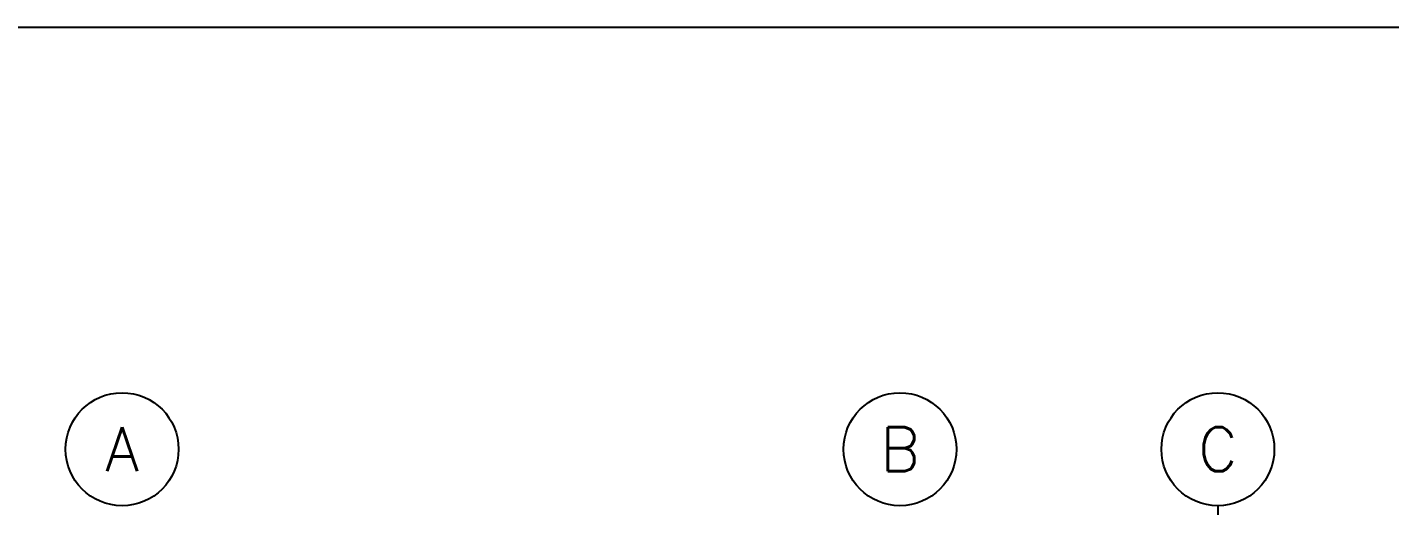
# Model space of a CAD drawing. Header units: millimetres. Extents: x 0 to 212, y -9 to 41.
# Drawn here: x 42.06 to 50.2, y 33.66 to 36.52 of the extents above; entities that cross this region are included whole.
import ezdxf
from ezdxf.enums import TextEntityAlignment as Align

# ---------------------------------------------------------------- set-up
doc = ezdxf.new("R2010")
doc.units = ezdxf.units.MM
doc.header["$LTSCALE"] = 0.01
doc.linetypes.add('DASHDOT', pattern=[1, 0.5, -0.25, 0, -0.25])
doc.layers.add('FC_CAJON VIGAS', color=230, linetype='Continuous', plot=False)
for name, color, linetype in [('FC_CIRCULO DE EJES', 3, 'Continuous'), ('FC_EJES', 1, 'DASHDOT'), ('FC_R-175', 5, 'Continuous')]:
    doc.layers.add(name, color=color, linetype=linetype)
doc.styles.add('FC_TEXT1', font='romans.shx')

# ---------------------------------------------------------------- blocks, each defined once
blk = doc.blocks.new('FC_B_Eje')
at = {"layer": 'FC_CIRCULO DE EJES', "ltscale": 1.5}
blk.add_circle((0, 0), 0.0045, dxfattribs=at)
at = {"ltscale": 1.5, "style": 'FC_TEXT1'}
blk.add_attdef('EJE', text='', height=0.0035, dxfattribs=at).set_placement((0, 0), align=Align.MIDDLE_CENTER)

msp = doc.modelspace()

# ---------------------------------------------------------------- linework, layer by layer
at = {"layer": 'FC_CAJON VIGAS', "ltscale": 0.6}
msp.add_lwpolyline([(23.5647, 36.5222), (79.7744, 36.5222), (79.7744, 14.1729), (23.5647, 14.1729)], close=True, dxfattribs=at)
at = {"layer": 'FC_EJES', "ltscale": 0.6}
msp.add_lwpolyline([(49.1765, 33.6631), (49.1765, 29.1171)], dxfattribs=at)

# ---------------------------------------------------------------- block references
at = {"layer": 'FC_R-175'}
ref = msp.add_blockref('FC_B_Eje', (42.6266, 34.0006), dxfattribs=dict(at, xscale=75, yscale=75, zscale=75))
ref.add_attrib('EJE', 'A', dxfattribs={"layer": '0', "color": 0, "ltscale": 1.5, "height": 0.2625, "style": 'FC_TEXT1'}).set_placement((42.6266, 34.0006), align=Align.MIDDLE_CENTER)
ref = msp.add_blockref('FC_B_Eje', (47.2765, 34.0006), dxfattribs=dict(at, xscale=75, yscale=75, zscale=75))
ref.add_attrib('EJE', 'B', dxfattribs={"layer": '0', "color": 0, "ltscale": 1.5, "height": 0.2625, "style": 'FC_TEXT1'}).set_placement((47.2765, 34.0006), align=Align.MIDDLE_CENTER)
ref = msp.add_blockref('FC_B_Eje', (49.1765, 34.0006), dxfattribs=dict(at, xscale=75, yscale=75, zscale=75))
ref.add_attrib('EJE', 'C', dxfattribs={"layer": '0', "color": 0, "ltscale": 1.5, "height": 0.2625, "style": 'FC_TEXT1'}).set_placement((49.1765, 34.0006), align=Align.MIDDLE_CENTER)

doc.saveas('drawing.dxf')
